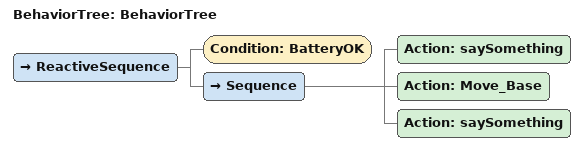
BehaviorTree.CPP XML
<?xml version="1.0"?>
<root main_tree_to_execute="BehaviorTree">
    <BehaviorTree ID="BehaviorTree">
        <ReactiveSequence>
            <Condition ID="BatteryOK"/>
            <Sequence>
                <Action ID="saySomething"/>
                <Action ID="Move_Base"/>
                <Action ID="saySomething"/>
            </Sequence>
        </ReactiveSequence>
    </BehaviorTree>
</root>
